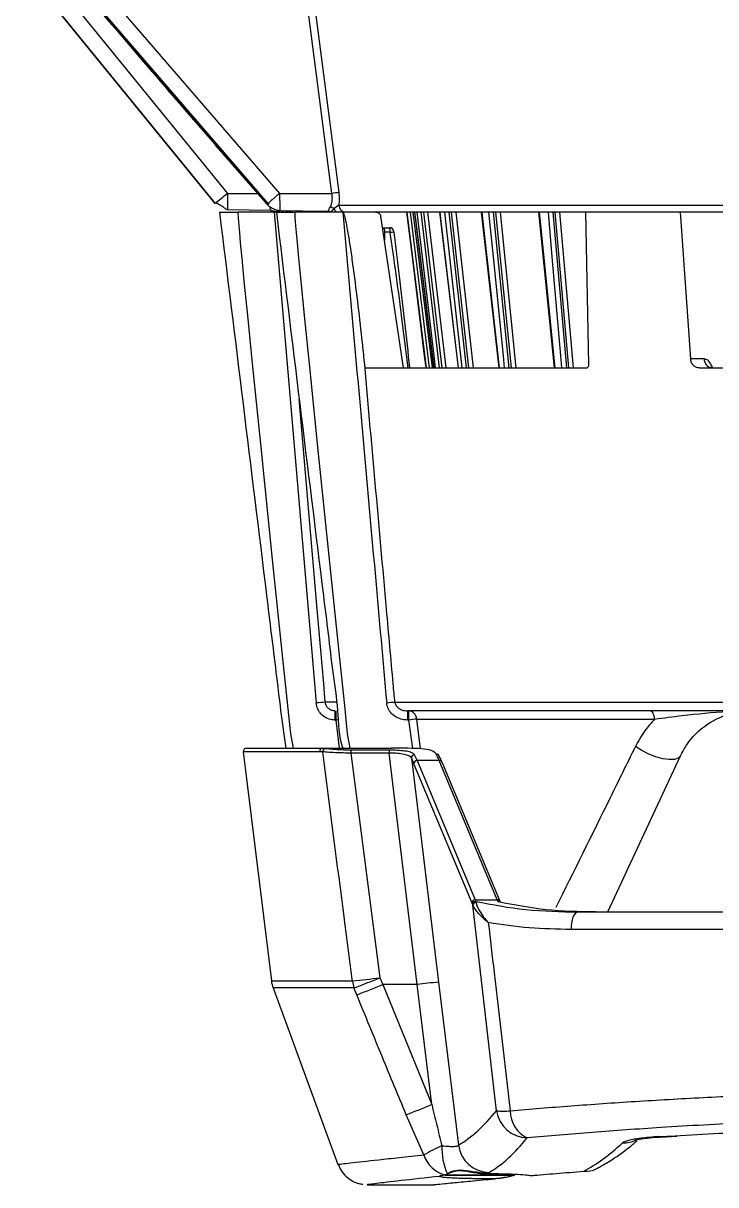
# Model space of a CAD drawing. Extents: x 6 to 134, y 3 to 97.
# Drawn here: x 54.095 to 56.317, y 2.821 to 6.547 of the extents above; entities that cross this region are included whole.
import ezdxf

# ---------------------------------------------------------------- set-up
doc = ezdxf.new("R2010")
doc.units = 0
doc.header["$MEASUREMENT"] = 0
doc.layers.add('OBJECT', color=7, linetype='CONTINUOUS')

msp = doc.modelspace()

# ---------------------------------------------------------------- linework, layer by layer
at = {"layer": 'OBJECT'}
for p, q in [((55.0853, 6.0014), (54.9685, 6.9014)), ((54.9909, 6.9014), (55.1073, 6.004)), ((54.1348, 6.7565), (54.7499, 6.0015)), ((54.2659, 6.7567), (54.9168, 6.0015)), ((54.7102, 5.9694), (54.0945, 6.7244)), ((54.0951, 6.7244), (54.7103, 5.9694)), ((54.2254, 6.7244), (54.8771, 5.9693)), ((54.228, 6.7244), (54.88, 5.9692)), ((54.7499, 6.0015), (54.8462, 6.0015)), ((54.9168, 6.0015), (55.0853, 6.0014)), ((55.1074, 5.9633), (55.092, 5.9524)), ((55.1074, 5.9633), (59.2995, 5.9633)), ((54.7497, 5.9496), (54.8897, 5.9471)), ((54.7497, 5.9496), (54.7497, 5.9496)), ((54.7501, 5.9496), (54.7501, 5.9506)), ((54.8996, 5.9414), (54.7845, 5.9414)), ((54.8889, 5.9472), (54.8974, 5.9453)), ((54.8972, 5.9454), (54.916, 5.9421)), ((54.8996, 5.9414), (55.0346, 4.3667)), ((54.906, 5.9414), (54.9055, 5.9414)), ((54.9181, 5.9414), (54.9107, 5.9414)), ((54.9135, 5.9467), (55.0696, 5.944)), ((54.9601, 5.9414), (54.9361, 5.9414)), ((55.1201, 5.9414), (54.967, 5.9414)), ((55.0059, 5.9451), (55.0059, 5.9414)), ((55.1201, 5.9414), (55.1229, 5.9414)), ((55.3148, 5.4414), (55.2423, 5.9282)), ((55.326, 5.9414), (55.3874, 5.4414)), ((55.3364, 5.9414), (55.3977, 5.4414)), ((55.4077, 5.4414), (55.3464, 5.9414)), ((55.3505, 5.9414), (55.4119, 5.4414)), ((55.3705, 5.9414), (55.43, 5.4414)), ((55.4397, 5.4414), (55.3804, 5.9414)), ((55.3922, 5.9414), (55.4515, 5.4414)), ((55.4308, 5.9414), (55.4904, 5.4414)), ((55.4603, 5.9414), (55.5161, 5.4414)), ((55.5253, 5.4414), (55.4697, 5.9414)), ((55.4827, 5.9414), (55.5383, 5.4414)), ((55.5647, 5.9414), (55.6207, 5.4414)), ((55.6031, 5.9414), (55.6534, 5.4414)), ((55.6619, 5.4414), (55.6117, 5.9414)), ((55.6255, 5.9414), (55.6757, 5.4414)), ((55.7481, 5.9414), (55.7987, 5.4414)), ((55.7945, 5.9414), (55.8379, 5.4414)), ((55.8454, 5.4414), (55.8021, 5.9414)), ((55.8162, 5.9414), (55.8595, 5.4414)), ((55.9097, 5.4511), (55.9005, 5.9414)), ((56.2029, 5.9414), (55.9005, 5.9414)), ((56.2029, 5.9414), (56.2366, 5.4705)), ((55.2477, 5.8914), (55.2697, 5.8914)), ((55.2543, 5.8657), (55.2538, 5.851)), ((55.2545, 5.8766), (55.2543, 5.8657)), ((55.2723, 5.8766), (55.2545, 5.8766)), ((55.3301, 5.4414), (55.3107, 5.5931)), ((55.1921, 5.4414), (55.1883, 5.4769)), ((55.1921, 5.4414), (55.9019, 5.4414)), ((56.2803, 5.4705), (56.2366, 5.4705)), ((56.2652, 5.4414), (56.5988, 5.4414)), ((55.0986, 4.3688), (55.064, 4.3688)), ((55.2875, 4.3688), (56.9748, 4.3688)), ((55.0951, 4.3414), (55.0951, 4.3119)), ((55.0977, 4.3414), (55.0977, 4.3119)), ((57.0433, 4.3414), (55.3287, 4.3414)), ((55.3287, 4.3119), (55.3287, 4.3414)), ((55.3315, 4.3414), (55.3315, 4.3119)), ((55.0951, 4.3119), (55.0977, 4.3119)), ((55.0977, 4.3119), (55.1087, 4.2214)), ((55.3287, 4.3119), (55.3315, 4.3119)), ((55.3315, 4.3119), (55.3435, 4.2207)), ((55.3576, 4.315), (56.1212, 4.315)), ((55.37, 4.2197), (55.3576, 4.315)), ((54.8107, 4.2214), (55.0548, 4.2214)), ((55.0548, 4.2214), (55.0648, 4.221)), ((55.0548, 4.2214), (55.2757, 4.2214)), ((55.1465, 4.2163), (55.2686, 4.2163)), ((55.1465, 4.2163), (55.1465, 4.2062)), ((55.2686, 4.2163), (55.2686, 4.2062)), ((54.8008, 4.2102), (54.8911, 3.4749)), ((55.0459, 4.2102), (54.8008, 4.2102)), ((55.056, 4.2098), (55.0459, 4.2102)), ((55.1465, 4.2062), (55.2394, 3.4853)), ((55.2686, 4.2062), (55.1465, 4.2062)), ((55.3589, 3.4634), (55.2686, 4.2062)), ((55.3405, 4.1898), (55.4279, 3.4707)), ((55.3587, 4.1825), (55.5448, 3.7353)), ((55.4297, 4.1825), (55.3587, 4.1825)), ((55.6159, 3.7353), (55.4297, 4.1825)), ((55.6251, 3.7299), (55.4389, 4.1771)), ((55.9707, 3.6964), (56.2041, 4.197)), ((55.535, 3.7249), (55.3488, 4.172)), ((55.5448, 3.7353), (55.6159, 3.7353)), ((55.547, 3.7303), (55.5473, 3.7282)), ((55.5379, 3.7179), (55.5372, 3.7197)), ((55.6138, 3.0587), (55.5379, 3.7179)), ((55.8766, 3.6964), (58.5312, 3.6964)), ((58.5545, 3.6403), (55.8534, 3.6403)), ((54.8911, 3.4749), (55.1514, 3.4749)), ((55.2394, 3.4853), (55.2483, 3.4634)), ((55.4279, 3.4707), (55.4914, 2.9482)), ((54.8965, 3.4525), (55.1047, 2.8865)), ((55.1561, 3.4525), (54.8965, 3.4525)), ((55.1651, 3.4306), (55.1561, 3.4525)), ((55.3589, 3.4634), (55.2483, 3.4634)), ((55.2483, 3.4634), (55.4057, 3.0786)), ((55.4057, 3.0786), (55.3589, 3.4634)), ((55.3809, 2.9167), (55.3239, 3.0459)), ((56.134, 2.9755), (56.1868, 2.9784)), ((56.1408, 2.9748), (56.134, 2.9755)), ((56.1408, 2.9743), (56.1921, 2.9774)), ((55.4345, 2.8506), (55.4319, 2.8491)), ((55.4319, 2.8492), (55.4319, 2.8491)), ((55.4365, 2.8514), (55.4364, 2.8514)), ((55.4365, 2.8514), (55.4464, 2.8535)), ((55.4368, 2.8514), (55.437, 2.8515)), ((55.6701, 2.8524), (55.4388, 2.8524)), ((55.4464, 2.8535), (55.4558, 2.8563)), ((55.448, 2.8524), (55.6702, 2.8524)), ((55.5899, 2.8606), (55.5749, 2.8571)), ((55.5749, 2.8571), (55.5749, 2.8571)), ((55.6702, 2.8524), (55.6701, 2.8524)), ((55.7211, 2.8514), (55.7214, 2.8514)), ((55.7211, 2.8514), (55.7213, 2.8514)), ((55.7216, 2.8514), (55.7213, 2.8514)), ((55.7216, 2.8514), (55.7214, 2.8514)), ((55.7216, 2.8514), (55.725, 2.8508)), ((55.725, 2.8508), (55.7315, 2.8514)), ((55.1989, 2.8214), (55.4132, 2.8214))]:
    msp.add_line(p, q, dxfattribs=at)
at = {"layer": 'OBJECT', "flags": 128}
for points in [[(54.7104, 5.9695), (54.7103, 5.9694), (54.7102, 5.9694)], [(54.8771, 5.9693), (54.8755, 5.9679), (54.8754, 5.9678)], [(54.9619, 4.2214), (54.9534, 4.268), (54.9449, 4.3484), (54.928, 4.5093), (54.8949, 4.827), (54.8567, 5.1977), (54.8315, 5.445), (54.815, 5.6101), (54.8041, 5.7202), (54.797, 5.7937), (54.7924, 5.8428), (54.7894, 5.8755), (54.7874, 5.8974), (54.7862, 5.912), (54.7854, 5.9217), (54.785, 5.9282), (54.7847, 5.9326), (54.7845, 5.9355), (54.7844, 5.9374), (54.7844, 5.9387), (54.7843, 5.9396), (54.7843, 5.9402), (54.7844, 5.9406), (54.7844, 5.9409), (54.7844, 5.941), (54.7844, 5.9412), (54.7844, 5.9412), (54.7844, 5.9413), (54.7844, 5.9413), (54.7845, 5.9414), (54.7845, 5.9414), (54.7845, 5.9414), (54.7845, 5.9414), (54.7845, 5.9414)], [(55.1444, 4.2214), (55.1358, 4.268), (55.1274, 4.3484), (55.1105, 4.5093), (55.0774, 4.827), (55.0391, 5.1977), (55.014, 5.445), (54.9974, 5.6101), (54.9866, 5.7202), (54.9795, 5.7937), (54.9748, 5.8428), (54.9718, 5.8755), (54.9699, 5.8974), (54.9687, 5.912), (54.9679, 5.9217), (54.9674, 5.9282), (54.9671, 5.9326), (54.967, 5.9355), (54.9669, 5.9374), (54.9668, 5.9387), (54.9668, 5.9396), (54.9668, 5.9402), (54.9668, 5.9406), (54.9668, 5.9409), (54.9668, 5.941), (54.9669, 5.9412), (54.9669, 5.9412), (54.9669, 5.9413), (54.9669, 5.9413), (54.9669, 5.9414), (54.9669, 5.9414), (54.967, 5.9414), (54.967, 5.9414), (54.967, 5.9414)], [(55.3875, 5.4414), (55.3827, 5.4803), (55.3437, 5.7979), (55.3261, 5.9414)], [(55.3506, 5.9414), (55.3543, 5.9113), (55.412, 5.4414)], [(55.4181, 5.4414), (55.4135, 5.4803), (55.3757, 5.7979), (55.3587, 5.9414)], [(55.4314, 5.9414), (55.435, 5.9113), (55.4909, 5.4414)], [(55.503, 5.4414), (55.4987, 5.4803), (55.4633, 5.7979), (55.4473, 5.9414)], [(55.566, 5.9414), (55.5694, 5.9113), (55.6219, 5.4414)], [(55.6396, 5.4414), (55.6357, 5.4803), (55.6037, 5.7979), (55.5893, 5.9414)], [(55.7504, 5.9414), (55.7534, 5.9113), (55.801, 5.4414)], [(55.8237, 5.4414), (55.8203, 5.4803), (55.7928, 5.7979), (55.7803, 5.9414)], [(55.064, 4.3688), (55.0589, 4.4285), (55.0384, 4.6676), (54.9806, 5.3419)], [(56.1212, 4.315), (56.1206, 4.3203), (56.1195, 4.3254), (56.118, 4.3299), (56.1161, 4.3339), (56.1139, 4.3371), (56.1114, 4.3394), (56.1087, 4.3409), (56.1059, 4.3414)], [(55.1075, 4.3131), (55.1028, 4.3125), (55.0977, 4.3119)], [(56.2041, 4.197), (56.1972, 4.1898), (56.185, 4.1858), (56.1682, 4.1851), (56.148, 4.1879), (56.1255, 4.194), (56.1023, 4.203), (56.0798, 4.2142), (56.0594, 4.2271)], [(55.6251, 3.7299), (55.6254, 3.729), (55.6257, 3.7276)], [(55.8766, 3.6964), (55.8717, 3.6953), (55.867, 3.692), (55.8627, 3.6866), (55.8591, 3.6795), (55.8562, 3.6709), (55.8543, 3.6612), (55.8533, 3.6509), (55.8534, 3.6403)]]:
    msp.add_lwpolyline(points, dxfattribs=at)
at = {"layer": 'OBJECT'}
for centre, radius, start, end in [((50.7315, 10.9092), 6.3429, 308.85054, 309.31083), ((55.1989, 5.1409), 0.8679, 96.0588, 97.5153), ((55.1309, 5.9649), 0.0235, 183.7601, 267.3744), ((54.9055, 5.9664), 0.025, 230.9144, 270), ((54.9214, 5.9608), 0.0194, 217.9533, 268.3675), ((54.9361, 5.9659), 0.0245, 231.8903, 269.9534), ((55.0685, 5.9634), 0.0221, 240.6162, 260.4519), ((55.0734, 5.9248), 0.0333, 55.8977, 79.1995), ((55.1068, 5.9567), 0.0154, 196.2879, 262.8358), ((55.2697, 5.8764), 0.015, 7.3293, 90), ((55.249, 5.8802), 0.0235, 351.3739, 28.474), ((55.1897, 6.5378), 0.6663, 277.1157, 278.1829), ((56.3083, 5.4694), 0.0281, 177.7655, 265.7571), ((55.0929, 3.7544), 0.6151, 92.6896, 95.4385), ((55.3512, 3.3986), 0.9722, 93.7571, 95.3153), ((55.3298, 4.3137), 0.0278, 2.8323, 86.5153), ((55.4628, 3.3298), 0.9909, 96.0995, 97.6165), ((54.8107, 4.2114), 0.01, 90, 187), ((55.0555, 4.2117), 0.00967, 93.7213, 189.3456), ((55.0657, 4.2112), 0.00985, 95.1238, 188.1603), ((55.3507, 4.1905), 0.0102, 91.9004, 183.3805), ((55.359, 4.1722), 0.0102, 92.0905, 181.2323), ((55.4206, 4.1939), 0.00933, 5.5182, 93.4616), ((55.4306, 4.1734), 0.00909, 23.8067, 95.7515), ((55.5452, 3.7251), 0.0102, 92.0905, 181.2323), ((55.5474, 3.72), 0.0102, 92.0653, 181.8094), ((55.5481, 3.718), 0.0102, 94.7521, 180.6538), ((55.6168, 3.7263), 0.00909, 23.8067, 95.7515), ((54.9903, 3.4871), 0.1, 187, 200.2), ((54.8187, 6.6583), 3.2007, 275.9664, 277.5543), ((55.2613, 3.4868), 0.1106, 186.1887, 198.0464), ((53.9891, 6.5396), 3.3004, 290.709, 292.2629), ((55.5309, 2.1697), 1.3051, 94.5279, 97.5726), ((53.9946, 6.5237), 3.3072, 290.7285, 292.2781), ((54.0859, 6.2519), 3.4368, 291.1142, 292.5829), ((55.6357, 3.2346), 0.1773, 262.8774, 277.1226), ((55.7138, 3.0728), 0.101, 188.0052, 269.1324), ((55.7533, 3.058), 0.0955, 179.6109, 244.5897), ((55.7703, 2.2392), 0.7815, 115.1268, 119.887), ((55.6365, 2.938), 0.1982, 177.4678, 204.3324), ((55.591, 2.961), 0.1004, 187.3422, 269.3786), ((56.0202, 3.0532), 0.0978, 268.9708, 295.6164), ((55.4716, 2.9453), 0.0952, 197.4614, 254.6523), ((55.4309, 2.8491), 0.000999, 269.9454, 359.9666), ((55.4366, 2.8523), 0.000926, 260.9182, 287.8821), ((55.4367, 2.8523), 0.000924, 260.8353, 287.5459), ((55.456, 2.8569), 0.000684, 254.517, 317.9707), ((55.6709, 2.8523), 0.00084, 174.4421, 278.7892), ((55.671, 2.8523), 0.000833, 175.0092, 279.421)]:
    msp.add_arc(centre, radius, start, end, dxfattribs=at)
for centre, major_axis, ratio, start_param, end_param in [((55.3814, 3.7202), (-0.0615, 0.4899), 0.120906, 5.870767, 5.979026), ((55.3913, 3.7214), (-0.0615, 0.4999), 0.118561, 5.871368, 5.979627), ((55.4623, 3.7214), (-0.0615, 0.4999), 0.118561, 5.871368, 5.997832), ((55.4722, 3.7226), (-0.0615, 0.4899), 0.120906, 5.870767, 5.997231), ((55.5109, 4.1964), (-0.0641, 0.4999), 0.123247, 2.728562, 2.755611), ((55.5819, 4.1964), (-0.0641, 0.4999), 0.123247, 2.728562, 2.764459), ((55.501, 4.1952), (-0.064, 0.5099), 0.120906, 2.729175, 2.756223), ((53.2165, 20.1862), (-2.1692, 17.275), 0.120906, 3.193608, 3.258056), ((53.315, 20.1984), (-2.1689, 17.375), 0.120232, 3.193782, 3.25823), ((57.8763, 20.1984), (2.1689, 17.375), 0.120232, 3.226986, 3.280854)]:
    msp.add_ellipse(centre, major_axis=major_axis, ratio=ratio, start_param=start_param, end_param=end_param, dxfattribs=at)
for points, knots in [([(54.2245, 6.7235), (54.322, 6.609), (54.5376, 6.3559), (54.7559, 6.1051), (54.8754, 5.9678)], [0, 0, 0, 0, 0.4524508, 1, 1, 1, 1]), ([(54.7499, 6.0015), (54.7499, 5.9975), (54.7499, 5.9896), (54.75, 5.9787), (54.75, 5.9693), (54.7501, 5.9595), (54.7501, 5.9513), (54.7501, 5.9501), (54.7501, 5.9496)], [0, 0, 0, 0, 0.147796, 0.289147, 0.424051, 0.552502, 0.789029, 1, 1, 1, 1]), ([(54.88, 5.9692), (54.8815, 5.9705), (54.8846, 5.9733), (54.8935, 5.9811), (54.9046, 5.9908), (54.9128, 5.998), (54.9168, 6.0015)], [0, 0, 0, 0, 0.243821, 0.5, 0.756179, 1, 1, 1, 1]), ([(54.9168, 6.0015), (54.9168, 6.0014), (54.9168, 6.0014), (54.9168, 6.0012), (54.9168, 6.0007), (54.9169, 5.9989), (54.9171, 5.9919), (54.9177, 5.9784), (54.9183, 5.9615), (54.9185, 5.9501), (54.9184, 5.9452), (54.9181, 5.9467), (54.9181, 5.9467)], [0, 0, 0, 0, 0.000583, 0.001632, 0.005127, 0.017706, 0.065212, 0.249072, 0.499111, 0.74837, 0.99955, 1, 1, 1, 1]), ([(55.0796, 5.9575), (55.0811, 5.9604), (55.084, 5.9658), (55.0864, 5.9767), (55.0871, 5.9887), (55.0859, 5.9972), (55.0853, 6.0014)], [0, 0, 0, 0, 0.2584765, 0.4987237, 0.748865, 1, 1, 1, 1]), ([(55.1073, 6.004), (55.1079, 5.9969), (55.1093, 5.9826), (55.108, 5.9698), (55.1074, 5.9633)], [0, 0, 0, 0, 0.499389, 1, 1, 1, 1]), ([(54.7103, 5.9694), (54.7104, 5.9693), (54.7104, 5.9693), (54.7105, 5.9692), (54.7105, 5.9691), (54.7106, 5.9691), (54.7106, 5.9691), (54.7106, 5.969), (54.7106, 5.969), (54.7105, 5.969), (54.7105, 5.9691), (54.7104, 5.9691), (54.7104, 5.9693), (54.7103, 5.9693), (54.7102, 5.9694)], [0, 0, 0, 0, 0.156286, 0.220237, 0.277102, 0.329714, 0.381607, 0.436455, 0.4974, 0.615046, 0.669825, 0.725307, 0.848112, 1, 1, 1, 1]), ([(54.7124, 5.9711), (54.7137, 5.9706), (54.7163, 5.9698), (54.7215, 5.9675), (54.727, 5.9645), (54.7325, 5.9609), (54.7376, 5.957), (54.7422, 5.9533), (54.7465, 5.9503), (54.7488, 5.9498), (54.7501, 5.9496)], [0, 0, 0, 0, 0.11296, 0.217865, 0.317997, 0.419806, 0.531275, 0.66164, 0.816955, 1, 1, 1, 1]), ([(54.8754, 5.9678), (54.8779, 5.9655), (54.883, 5.9605), (54.8917, 5.9551), (54.8994, 5.9513), (54.9079, 5.9478), (54.914, 5.9471), (54.9182, 5.9467)], [0, 0, 0, 0, 0.215618, 0.447237, 0.571796, 0.704529, 1, 1, 1, 1]), ([(54.88, 5.9692), (54.8803, 5.9687), (54.8808, 5.9681), (54.8813, 5.9674), (54.8815, 5.9669), (54.8816, 5.9665), (54.8816, 5.9662), (54.8814, 5.9661), (54.881, 5.9661), (54.8802, 5.9665), (54.8792, 5.9673), (54.8781, 5.9682), (54.8774, 5.969), (54.8771, 5.9693)], [0, 0, 0, 0, 0.133108, 0.191582, 0.24826, 0.311447, 0.370773, 0.432307, 0.501538, 0.620741, 0.752075, 0.875584, 1, 1, 1, 1]), ([(54.7245, 5.9414), (54.7749, 5.5315), (54.8303, 5.0805), (54.8906, 4.5886), (54.9058, 4.4656), (54.9203, 4.3431), (54.9317, 4.2618), (54.9374, 4.2214)], [0, 0, 0, 0, 0.71491, 0.786401, 0.857893, 0.929384, 1, 1, 1, 1]), ([(54.7245, 5.9414), (54.7251, 5.9414), (54.7262, 5.9414), (54.7359, 5.9414), (54.7507, 5.9414), (54.7679, 5.9414), (54.7796, 5.9414), (54.7845, 5.9414)], [0, 0, 0, 0, 0.19834, 0.412972, 0.627088, 0.843128, 1, 1, 1, 1]), ([(54.8889, 5.9472), (54.8893, 5.9473), (54.89, 5.9476), (54.8879, 5.9504), (54.8874, 5.9552), (54.8871, 5.9583)], [0, 0, 0, 0, 0.24941, 0.500737, 1, 1, 1, 1]), ([(54.9018, 5.9414), (54.9016, 5.9414), (54.9008, 5.9414), (54.9, 5.9414), (54.8996, 5.9414)], [0, 0, 0, 0, 0.3661879, 1, 1, 1, 1]), ([(54.907, 5.9414), (54.957, 5.5314), (55.012, 5.0804), (55.0733, 4.5887), (55.0874, 4.4654), (55.1062, 4.3434), (55.1069, 4.2582), (55.1206, 4.2183), (55.1209, 4.2174)], [0, 0, 0, 0, 0.713221, 0.784544, 0.855866, 0.927188, 0.998448, 1, 1, 1, 1]), ([(54.907, 5.9414), (54.9075, 5.9414), (54.9087, 5.9414), (54.9183, 5.9414), (54.9332, 5.9414), (54.9504, 5.9414), (54.962, 5.9414), (54.967, 5.9414)], [0, 0, 0, 0, 0.19834, 0.412972, 0.627088, 0.843128, 1, 1, 1, 1]), ([(55.0629, 5.9441), (55.0631, 5.944), (55.0642, 5.9433), (55.0654, 5.9429), (55.0664, 5.9426)], [0, 0, 0, 0, 0.214038, 1, 1, 1, 1]), ([(55.0696, 5.9442), (55.0708, 5.9442), (55.0745, 5.9439), (55.0754, 5.946), (55.0762, 5.9506), (55.0784, 5.9552), (55.0796, 5.9575)], [0, 0, 0, 0, 0.145391, 0.429721, 0.714567, 1, 1, 1, 1]), ([(55.092, 5.9524), (55.0901, 5.9501), (55.0867, 5.9459), (55.0822, 5.943), (55.0768, 5.9417), (55.0723, 5.9437), (55.0711, 5.9442)], [0, 0, 0, 0, 0.2671902, 0.4805209, 0.863717, 1, 1, 1, 1]), ([(55.1298, 5.9414), (55.1265, 5.9414), (55.1199, 5.9414), (55.1099, 5.9414), (55.1049, 5.9414)], [0, 0, 0, 0, 0.498089, 1, 1, 1, 1]), ([(55.1201, 5.9414), (55.1549, 5.5515), (55.2019, 5.0266), (55.249, 4.5017), (55.2612, 4.3667)], [0, 0, 0, 0, 0.7427679, 1, 1, 1, 1]), ([(55.1883, 5.4769), (55.1862, 5.4968), (55.1753, 5.5962), (55.1615, 5.7143), (55.1458, 5.8247), (55.1395, 5.8641), (55.1349, 5.8903), (55.1315, 5.9078), (55.1288, 5.9194), (55.1268, 5.9272), (55.1253, 5.9323), (55.1241, 5.9357), (55.1231, 5.9379), (55.1223, 5.9395), (55.1216, 5.9405), (55.1209, 5.9411), (55.1205, 5.9413), (55.1202, 5.9414), (55.1201, 5.9414)], [0, 0, 0, 0, 0.127433, 0.63719, 0.757481, 0.837833, 0.891511, 0.927378, 0.951357, 0.967404, 0.978161, 0.985394, 0.990279, 0.993605, 0.996866, 0.998214, 0.999323, 1, 1, 1, 1]), ([(57.2034, 5.9414), (57.1341, 5.9414), (56.9944, 5.9414), (56.785, 5.9414), (56.5402, 5.9414), (56.2655, 5.9414), (55.9734, 5.9414), (55.7065, 5.9414), (55.4737, 5.9414), (55.2767, 5.9414), (55.1783, 5.9414), (55.1298, 5.9414)], [0, 0, 0, 0, 0.080452, 0.162157, 0.245044, 0.37189, 0.500054, 0.628218, 0.755064, 0.879355, 1, 1, 1, 1]), ([(55.2254, 5.9414), (55.2275, 5.9412), (55.2317, 5.9408), (55.2372, 5.9376), (55.241, 5.9332), (55.2419, 5.9297), (55.2423, 5.9282)], [0, 0, 0, 0, 0.271986, 0.544505, 0.799137, 1, 1, 1, 1]), ([(55.2479, 5.8904), (55.2485, 5.8904), (55.2501, 5.8904), (55.2511, 5.8896), (55.2525, 5.8883), (55.253, 5.8872), (55.2538, 5.8847), (55.2543, 5.8817), (55.2544, 5.8783), (55.2545, 5.8766)], [0, 0, 0, 0, 0.087327, 0.244692, 0.274798, 0.499485, 0.507385, 0.755083, 1, 1, 1, 1]), ([(55.3107, 5.5931), (55.3049, 5.64), (55.2932, 5.7346), (55.2793, 5.8291), (55.2723, 5.8766)], [0, 0, 0, 0, 0.496841, 1, 1, 1, 1]), ([(55.2837, 5.8782), (55.2897, 5.8307), (55.3082, 5.6851), (55.3239, 5.5395), (55.3345, 5.4414)], [0, 0, 0, 0, 0.326627, 1, 1, 1, 1]), ([(55.2875, 4.3688), (55.2857, 4.3887), (55.2768, 4.4883), (55.2437, 4.8577), (55.2124, 5.2071), (55.1883, 5.4769)], [0, 0, 0, 0, 0.0539193, 0.2695966, 1, 1, 1, 1]), ([(55.9019, 5.4414), (55.9028, 5.4415), (55.9046, 5.4417), (55.907, 5.4435), (55.9088, 5.446), (55.9096, 5.4487), (55.9097, 5.4505), (55.9097, 5.4511)], [0, 0, 0, 0, 0.219651, 0.4392637, 0.6597333, 0.8805406, 1, 1, 1, 1]), ([(56.2652, 5.4414), (56.2635, 5.4415), (56.2587, 5.4418), (56.2511, 5.4449), (56.2436, 5.4515), (56.2383, 5.4603), (56.2372, 5.4671), (56.2366, 5.4705)], [0, 0, 0, 0, 0.119375, 0.340233, 0.560698, 0.78033, 1, 1, 1, 1]), ([(56.3064, 5.4414), (56.3058, 5.4436), (56.3035, 5.452), (56.2966, 5.4622), (56.2881, 5.4695), (56.2825, 5.4702), (56.2803, 5.4705)], [0, 0, 0, 0, 0.122338, 0.454411, 0.786079, 1, 1, 1, 1]), ([(56.306, 5.4418), (56.304, 5.442), (56.3001, 5.4423), (56.2994, 5.4431), (56.2991, 5.4435)], [0, 0, 0, 0, 0.522994, 1, 1, 1, 1]), ([(55.0951, 4.3119), (55.0921, 4.312), (55.0823, 4.3125), (55.0663, 4.3178), (55.05, 4.3301), (55.0383, 4.3469), (55.0358, 4.3601), (55.0346, 4.3667)], [0, 0, 0, 0, 0.102078, 0.329728, 0.554104, 0.777027, 1, 1, 1, 1]), ([(55.0951, 4.3414), (55.0936, 4.3415), (55.0903, 4.3416), (55.0853, 4.3427), (55.0805, 4.3447), (55.0761, 4.3474), (55.0722, 4.3507), (55.069, 4.3547), (55.0665, 4.359), (55.0647, 4.3638), (55.0643, 4.3671), (55.064, 4.3688)], [0, 0, 0, 0, 0.104143, 0.218391, 0.335643, 0.446658, 0.560744, 0.669404, 0.781297, 0.888953, 1, 1, 1, 1]), ([(55.3287, 4.3119), (55.3232, 4.3123), (55.3104, 4.313), (55.292, 4.3202), (55.276, 4.3325), (55.2648, 4.3483), (55.2624, 4.3605), (55.2612, 4.3667)], [0, 0, 0, 0, 0.173808, 0.403588, 0.609277, 0.804436, 1, 1, 1, 1]), ([(55.2875, 4.3688), (55.2881, 4.3661), (55.2887, 4.363), (55.2917, 4.3572), (55.2967, 4.3514), (55.3065, 4.3454), (55.3176, 4.3419), (55.3253, 4.3416), (55.3287, 4.3414)], [0, 0, 0, 0, 0.146052, 0.170601, 0.352518, 0.560068, 0.807091, 1, 1, 1, 1]), ([(56.1212, 4.315), (56.1502, 4.319), (56.2237, 4.329), (56.3315, 4.3391), (56.4058, 4.3414), (56.4305, 4.3414), (56.4307, 4.3414)], [0, 0, 0, 0, 0.303532, 0.768515, 0.997815, 1, 1, 1, 1]), ([(56.2041, 4.197), (56.2105, 4.2091), (56.2324, 4.2504), (56.2859, 4.3008), (56.3585, 4.3358), (56.4096, 4.3398), (56.4307, 4.3414)], [0, 0, 0, 0, 0.139376, 0.476221, 0.783717, 1, 1, 1, 1]), ([(56.1212, 4.315), (56.11, 4.3026), (56.0863, 4.2762), (56.0687, 4.2441), (56.0594, 4.2271)], [0, 0, 0, 0, 0.4689525, 1, 1, 1, 1]), ([(55.0648, 4.221), (55.0703, 4.2205), (55.0813, 4.2194), (55.1076, 4.2173), (55.1305, 4.2164), (55.1436, 4.2163), (55.1465, 4.2163)], [0, 0, 0, 0, 0.3048195, 0.6095293, 0.915797, 1, 1, 1, 1]), ([(55.2686, 4.2163), (55.2776, 4.2162), (55.2956, 4.2159), (55.3197, 4.2138), (55.3384, 4.2098), (55.3475, 4.205), (55.3497, 4.2015), (55.3503, 4.2007)], [0, 0, 0, 0, 0.226178, 0.452204, 0.682223, 0.919652, 1, 1, 1, 1]), ([(55.42, 4.2032), (55.4158, 4.2073), (55.4074, 4.2155), (55.3747, 4.2202), (55.3299, 4.2215), (55.2941, 4.2214), (55.2757, 4.2214)], [0, 0, 0, 0, 0.248571, 0.497385, 0.740827, 1, 1, 1, 1]), ([(56.0594, 4.2271), (56.0323, 4.1721), (55.9453, 3.9956), (55.8617, 3.8265), (55.8042, 3.7102)], [0, 0, 0, 0, 0.311682, 1, 1, 1, 1]), ([(55.1514, 3.4749), (55.1428, 3.541), (55.1109, 3.7859), (55.0791, 4.0309), (55.056, 4.2098)], [0, 0, 0, 0, 0.269854, 1, 1, 1, 1]), ([(55.1465, 4.2062), (55.135, 4.2062), (55.1122, 4.2062), (55.0818, 4.2079), (55.0641, 4.2092), (55.0573, 4.2097), (55.056, 4.2098)], [0, 0, 0, 0, 0.30705, 0.614016, 0.922363, 1, 1, 1, 1]), ([(55.3405, 4.1898), (55.3384, 4.1924), (55.3341, 4.1974), (55.318, 4.2022), (55.2967, 4.2051), (55.2791, 4.206), (55.2698, 4.2062), (55.2686, 4.2062)], [0, 0, 0, 0, 0.245139, 0.490501, 0.730317, 0.965345, 1, 1, 1, 1]), ([(55.547, 3.7303), (55.6, 3.72), (55.7068, 3.6993), (55.8198, 3.6974), (55.8766, 3.6964)], [0, 0, 0, 0, 0.496567, 1, 1, 1, 1]), ([(55.5473, 3.7282), (55.5483, 3.724), (55.5507, 3.7135), (55.5629, 3.6921), (55.576, 3.6749), (55.584, 3.6658), (55.5864, 3.6632), (55.5872, 3.6623), (55.5873, 3.6623)], [0, 0, 0, 0, 0.246968, 0.616294, 0.888225, 0.963536, 0.996189, 1, 1, 1, 1]), ([(55.9316, 3.6964), (55.8783, 3.6973), (55.7711, 3.6991), (55.6698, 3.7188), (55.6188, 3.7287)], [0, 0, 0, 0, 0.497109, 1, 1, 1, 1]), ([(55.5873, 3.6623), (55.5872, 3.6623), (55.5863, 3.6631), (55.5798, 3.6683), (55.5642, 3.6823), (55.5463, 3.7023), (55.5403, 3.7134), (55.5379, 3.7179)], [0, 0, 0, 0, 0.004008, 0.038977, 0.268223, 0.708725, 1, 1, 1, 1]), ([(55.5873, 3.6623), (55.5935, 3.6089), (55.617, 3.4077), (55.6405, 3.2065), (55.6577, 3.0587)], [0, 0, 0, 0, 0.265214, 1, 1, 1, 1]), ([(55.8534, 3.6403), (55.8082, 3.641), (55.7174, 3.6423), (55.6308, 3.6556), (55.5873, 3.6623)], [0, 0, 0, 0, 0.498142, 1, 1, 1, 1]), ([(55.3239, 3.0459), (55.2983, 3.1074), (55.2451, 3.2355), (55.1925, 3.3639), (55.1651, 3.4306)], [0, 0, 0, 0, 0.480478, 1, 1, 1, 1]), ([(55.6577, 3.0587), (55.7221, 3.064), (55.8513, 3.0747), (56.0589, 3.089), (56.2765, 3.1016), (56.5006, 3.1118), (56.7281, 3.1192), (56.9585, 3.1239), (57.1935, 3.1256), (57.4273, 3.1242), (57.657, 3.1198), (57.882, 3.1127), (58.1049, 3.103), (58.326, 3.0905), (58.5433, 3.0758), (58.681, 3.0644), (58.7501, 3.0587)], [0, 0, 0, 0, 0.069874, 0.140224, 0.21209, 0.284485, 0.354361, 0.42473, 0.496663, 0.569139, 0.63829, 0.70792, 0.779053, 0.850702, 0.925062, 1, 1, 1, 1]), ([(55.4057, 3.0786), (55.411, 3.0566), (55.4216, 3.0126), (55.4328, 2.9687), (55.4384, 2.9467)], [0, 0, 0, 0, 0.499921, 1, 1, 1, 1]), ([(58.6956, 2.9717), (58.6115, 2.9789), (58.4432, 2.9932), (58.1704, 3.0111), (57.8867, 3.0254), (57.5936, 3.0347), (57.2955, 3.0391), (56.9974, 3.0381), (56.7032, 3.0317), (56.4165, 3.0206), (56.155, 3.0061), (55.9192, 2.9895), (55.7812, 2.9777), (55.7123, 2.9717)], [0, 0, 0, 0, 0.094108, 0.188508, 0.282606, 0.376776, 0.471253, 0.56542, 0.658464, 0.751806, 0.844857, 0.922428, 1, 1, 1, 1]), ([(56.1868, 2.9784), (56.2338, 2.9812), (56.3452, 2.9877), (56.5304, 2.9958), (56.7397, 3.0028), (56.9526, 3.0072), (57.1652, 3.009), (57.3781, 3.0081), (57.5919, 3.0047), (57.8148, 2.9982), (58.0226, 2.9898), (58.1543, 2.9822), (58.21, 2.979)], [0, 0, 0, 0, 0.073735, 0.174905, 0.279004, 0.383102, 0.484278, 0.585454, 0.689583, 0.793713, 0.912817, 1, 1, 1, 1]), ([(55.4384, 2.9467), (55.4406, 2.9464), (55.4505, 2.9452), (55.4668, 2.944), (55.4825, 2.9443), (55.4896, 2.9461), (55.491, 2.9477), (55.4914, 2.9482)], [0, 0, 0, 0, 0.080939, 0.365196, 0.637409, 0.898732, 1, 1, 1, 1]), ([(55.9395, 2.8755), (55.9514, 2.8821), (55.9873, 2.9022), (56.0284, 2.9313), (56.0575, 2.9565), (56.0636, 2.9617)], [0, 0, 0, 0, 0.281659, 0.851955, 1, 1, 1, 1]), ([(56.134, 2.9755), (56.1241, 2.9748), (56.1038, 2.9734), (56.0774, 2.9705), (56.0547, 2.9671), (56.0372, 2.9634), (56.0244, 2.9594), (56.0204, 2.9567), (56.0184, 2.9554)], [0, 0, 0, 0, 0.16656, 0.337956, 0.504513, 0.675897, 0.835803, 1, 1, 1, 1]), ([(56.0616, 2.9653), (56.0617, 2.9653), (56.0621, 2.9655), (56.0716, 2.9676), (56.0908, 2.9705), (56.115, 2.9732), (56.1341, 2.9743), (56.1407, 2.9746)], [0, 0, 0, 0, 0.106231, 0.301954, 0.546789, 0.842145, 1, 1, 1, 1]), ([(55.1062, 2.887), (55.1057, 2.887), (55.1037, 2.8867), (55.1156, 2.8881), (55.15, 2.8921), (55.2135, 2.8992), (55.2995, 2.9084), (55.3537, 2.914), (55.3809, 2.9167)], [0, 0, 0, 0, 0.04707, 0.213441, 0.381028, 0.686483, 0.842734, 1, 1, 1, 1]), ([(55.1055, 2.8867), (55.109, 2.8786), (55.1158, 2.8625), (55.1335, 2.8444), (55.1523, 2.832), (55.1696, 2.8251), (55.1802, 2.8233), (55.1847, 2.8226)], [0, 0, 0, 0, 0.243664, 0.485915, 0.693882, 0.870522, 1, 1, 1, 1]), ([(55.8935, 2.8644), (55.8936, 2.8644), (55.8974, 2.8643), (55.912, 2.8652), (55.9284, 2.8679), (55.9382, 2.8751), (55.9392, 2.8759)], [0, 0, 0, 0, 0.009268, 0.238679, 0.920681, 1, 1, 1, 1]), ([(55.4309, 2.8481), (55.3868, 2.8432), (55.2976, 2.8334), (55.2327, 2.8255), (55.2051, 2.8222), (55.1963, 2.8211), (55.1988, 2.8214), (55.1989, 2.8214)], [0, 0, 0, 0, 0.3166062, 0.6407667, 0.8149757, 0.989185, 1, 1, 1, 1]), ([(55.4133, 2.8214), (55.4131, 2.8214), (55.4111, 2.8212), (55.4198, 2.8221), (55.4403, 2.8242), (55.4706, 2.8273), (55.4991, 2.8301), (55.5305, 2.8332), (55.5664, 2.8366), (55.5943, 2.8392), (55.6082, 2.8405)], [0, 0, 0, 0, 0.016421, 0.19364, 0.417824, 0.553455, 0.664315, 0.775481, 0.887583, 1, 1, 1, 1]), ([(55.4309, 2.8481), (55.4311, 2.8486), (55.4316, 2.8495), (55.4348, 2.8508), (55.4364, 2.8514)], [0, 0, 0, 0, 0.495275, 1, 1, 1, 1]), ([(55.6082, 2.8405), (55.5912, 2.8404), (55.5573, 2.8403), (55.5083, 2.8411), (55.4678, 2.8427), (55.4401, 2.8449), (55.4313, 2.8468), (55.431, 2.8479), (55.4309, 2.8481)], [0, 0, 0, 0, 0.192555, 0.385109, 0.577707, 0.770474, 0.963486, 1, 1, 1, 1]), ([(55.4319, 2.8491), (55.4335, 2.8482), (55.4368, 2.8463), (55.4625, 2.844), (55.5006, 2.8423), (55.5481, 2.8414), (55.5855, 2.8413), (55.6051, 2.8415), (55.6081, 2.8415)], [0, 0, 0, 0, 0.19323, 0.386467, 0.579539, 0.772364, 0.965005, 1, 1, 1, 1]), ([(55.4558, 2.8563), (55.4662, 2.8609), (55.4844, 2.8691), (55.5245, 2.8645), (55.5541, 2.8575), (55.572, 2.8572), (55.5749, 2.8571)], [0, 0, 0, 0, 0.353797, 0.623722, 0.940059, 1, 1, 1, 1]), ([(55.575, 2.8581), (55.5584, 2.8601), (55.5274, 2.8639), (55.489, 2.8702), (55.4676, 2.8619), (55.4587, 2.8581), (55.4567, 2.8572)], [0, 0, 0, 0, 0.352536, 0.661542, 0.924397, 1, 1, 1, 1]), ([(55.5749, 2.8571), (55.5919, 2.8571), (55.626, 2.8569), (55.6721, 2.8554), (55.7044, 2.8535), (55.7166, 2.852), (55.7213, 2.8514)], [0, 0, 0, 0, 0.275398, 0.550788, 0.826421, 1, 1, 1, 1]), ([(55.6081, 2.8415), (55.6244, 2.8432), (55.6467, 2.8456), (55.6651, 2.8509), (55.6701, 2.8524)], [0, 0, 0, 0, 0.730797, 1, 1, 1, 1]), ([(55.6711, 2.8515), (55.6642, 2.8496), (55.6504, 2.8457), (55.6289, 2.8414), (55.6144, 2.8408), (55.6082, 2.8405)], [0, 0, 0, 0, 0.36015, 0.73065, 1, 1, 1, 1]), ([(55.725, 2.8508), (55.751, 2.853), (55.8032, 2.8574), (55.8633, 2.8621), (55.8935, 2.8644)], [0, 0, 0, 0, 0.498582, 1, 1, 1, 1])]:
    msp.add_open_spline(points, degree=3, knots=knots, dxfattribs=at)

doc.saveas('drawing.dxf')
